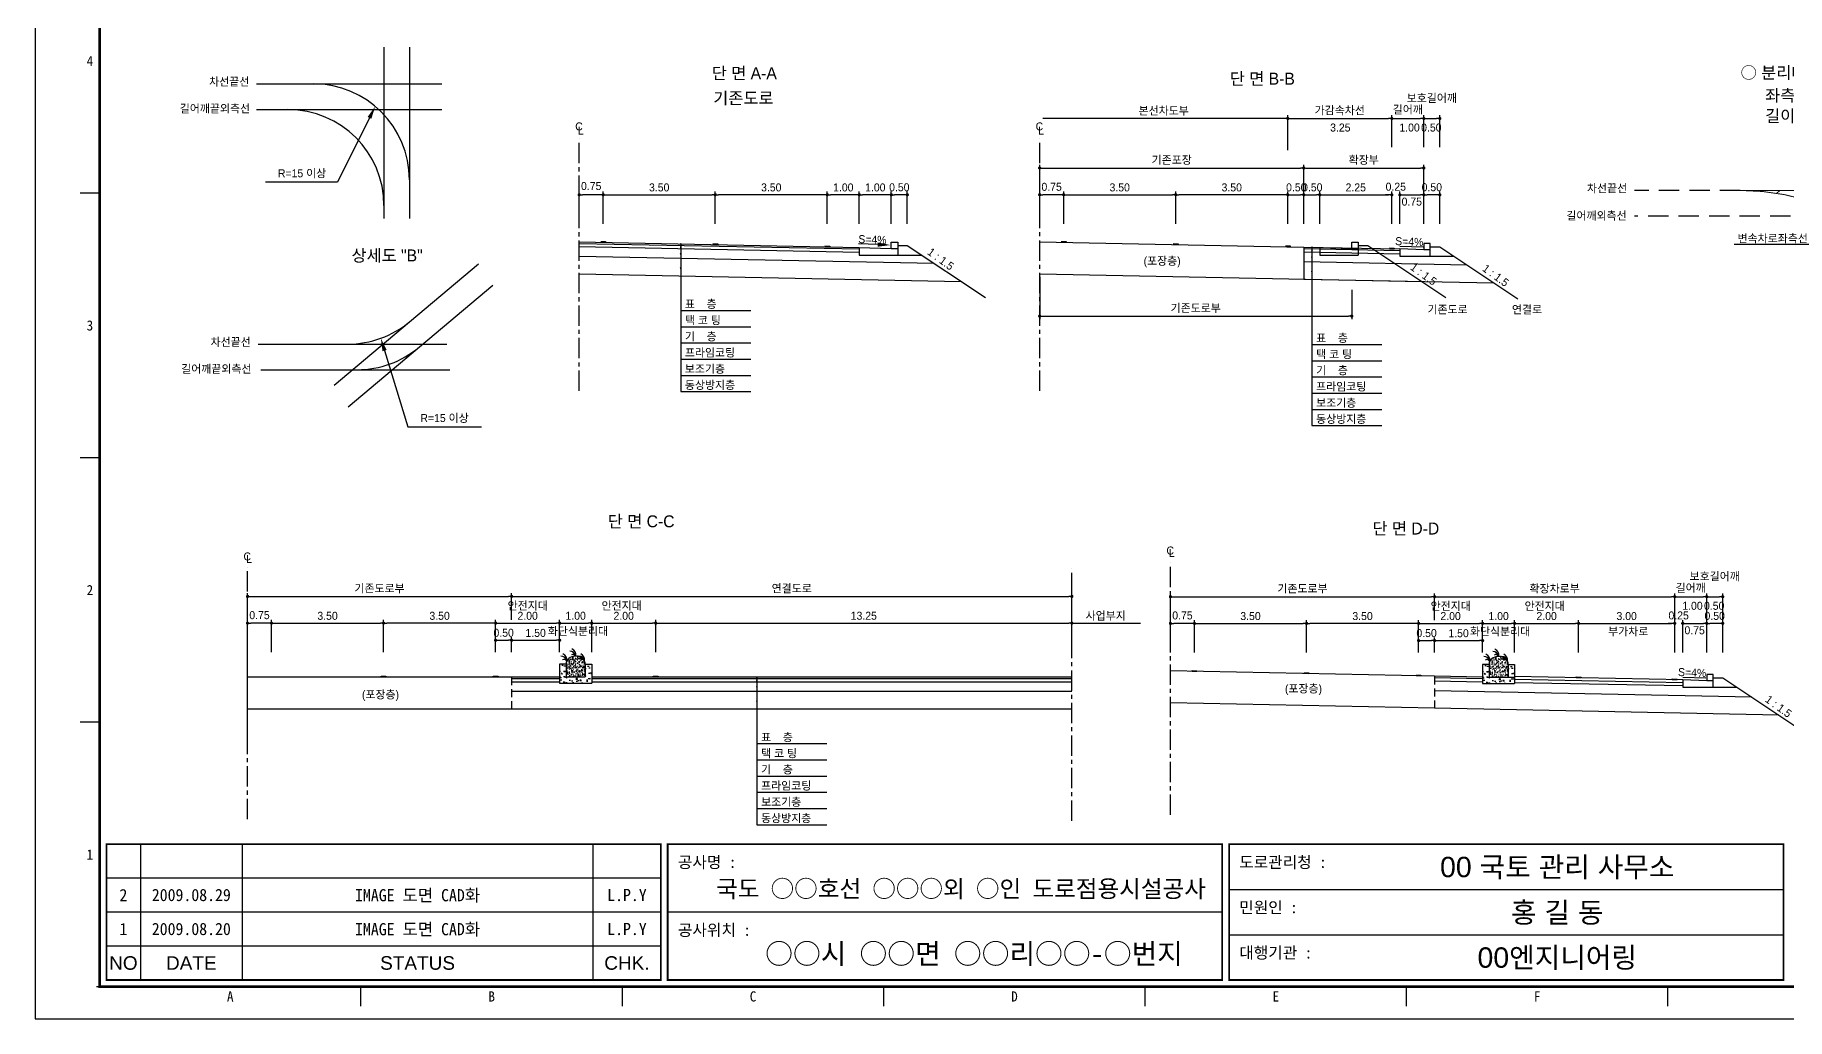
# Model space of a CAD drawing. Header units: millimetres. Extents: x 576 to 1000, y -19 to 281.
# Drawn here: x 576.3 to 849.9, y -18.5 to 135.3 of the extents above; entities that cross this region are included whole.
import ezdxf
from ezdxf.enums import TextEntityAlignment as Align

# ---------------------------------------------------------------- set-up
doc = ezdxf.new("R2010")
doc.units = ezdxf.units.MM
doc.linetypes.add('CENTER', pattern=[50.8, 31.75, -6.35, 6.35, -6.35])
doc.linetypes.add('HIDDEN', pattern=[9.525, 6.35, -3.175])
for name, color, linetype in [('CC-GSTR-0004', 4, 'Continuous'), ('CM-LANE-0030', 30, 'Continuous'), ('CZ-DIMT-0002', 7, 'Continuous'), ('CZ-EXST-0002', 1, 'Continuous'), ('CZ-LIN1-0007', 7, 'Continuous'), ('CZ-LIN2-0003', 3, 'Continuous'), ('CZ-LINE-0001', 7, 'Continuous'), ('CZ-TEXT-BOX0', 7, 'Continuous'), ('TITLE', 7, 'Continuous')]:
    doc.layers.add(name, color=color, linetype=linetype)
doc.styles.add('견고딕', font='arial.ttf')
doc.styles.add('돋움', font='')
doc.styles.add('돋음체', font='')
doc.styles.get('돋움').set_extended_font_data('Dotum')
doc.styles.get('돋음체').set_extended_font_data('DotumChe')

# ---------------------------------------------------------------- blocks, each defined once
blk = doc.blocks.new('_Dot')
at = {"color": 0, "linetype": 'ByBlock', "lineweight": -2}
blk.add_line((-0.5, 0), (-1, 0), dxfattribs=at)
at = {"color": 0, "linetype": 'ByBlock', "const_width": 0.5}
blk.add_lwpolyline([(-0.25, 0, 1), (0.25, 0, 1)], format="xyb", close=True, dxfattribs=at)

msp = doc.modelspace()

# ---------------------------------------------------------------- hatches: boundary and pattern name
at = {"layer": 'CM-LANE-0030'}
h = msp.add_hatch(dxfattribs=at)
h.set_pattern_fill('ANSI31', color=256, scale=2, style=0)
h.set_pattern_definition([(45, (-437.286, 567.075), (-4.490128, 4.490128), [])])
h.paths.add_polyline_path([(937.5, 100.97, -0.191871), (962.6, 110.97), (842.6, 110.97, -0.191871), (867.7, 100.97)])
h.paths.add_polyline_path([(864.42, 104.97, 0.002096), (864.16, 105.15, -0.732581), (864.74, 106.97), (940.47, 106.97, -0.732581), (941.04, 105.15, 0.002096), (940.79, 104.97)], flags=16)
at = {"layer": 'CZ-EXST-0002'}
h = msp.add_hatch(dxfattribs=at)
h.set_pattern_fill('AR-CONC', color=256, scale=0.01, style=0)
h.set_pattern_definition([(50, (-449.9032, 3517.794), (1.8218467, -0.15939086), [0.1905, -2.0955]), (355, (-449.9032, 3517.794), (-0.3524283, 1.9105664), [0.1524, -1.6764]), (100.451, (-449.7514, 3517.7808), (1.469425, 1.7511669), [0.1619, -1.7809]), (46.1842, (-449.9032, 3518.302), (2.7107904, -0.4204233), [0.28575, -3.14325]), (96.6356, (-449.6773, 3518.267), (2.3740423, 2.4742556), [0.24285, -2.67135]), (351.184, (-449.9032, 3518.302), (2.374046, 2.4742512), [0.2286, -2.5146]), (21, (-449.6492, 3518.175), (1.5161488, -1.0226552), [0.1905, -2.0955]), (326, (-449.6492, 3518.175), (0.6180203, 1.8418797), [0.1524, -1.6764]), (71.4514, (-449.5229, 3518.0898), (2.1341649, 0.8192286), [0.1619, -1.7809]), (37.5, (-449.9032, 3517.79404), (0.03088603, 0.84555039), [0, -1.65608, 0, -1.7018, 0, -1.68275]), (7.5, (-449.9032, 3517.794), (0.66819663, 1.00180575), [0, -0.97028, 0, -1.61798, 0, -0.64135]), (327.5, (-450.46965, 3517.79404), (1.35590595, -0.05728744), [0, -0.635, 0, -1.9812, 0, -2.6289]), (317.5, (-450.7236, 3517.794), (1.4812918, 0.2542649), [0, -0.8255, 0, -1.31572, 0, -1.8669])])
h.paths.add_polyline_path([(663.22, 33.95), (663.22, 36.95), (662.22, 36.95), (662.22, 34.95), (659.22, 34.95), (659.22, 36.95), (658.22, 36.95), (658.22, 33.95)])
h = msp.add_hatch(dxfattribs=at)
h.set_pattern_fill('AR-SAND', color=256, scale=0.01, style=0)
h.set_pattern_definition([(37.5, (-449.90323, 3517.79404), (-0.016000313, 0.489413237), [0, -0.38608, 0, -0.4318, 0, -0.41275]), (7.5, (-449.9032, 3517.79404), (0.44952328, 0.7168251), [0, -0.20828, 0, -0.34798, 0, -0.13335]), (327.5, (-450.21565, 3517.79404), (0.79099237, 0.001437185), [0, -0.127, 0, -0.4572, 0, -0.5969]), (317.5, (-450.21565, 3517.79404), (0.76355645, 0.22292932), [0, -0.0635, 0, -0.29972, 0, -0.3429])])
edge = h.paths.add_edge_path()
edge.add_ellipse((660.72, 36.95), major_axis=(-1.5, 0), ratio=0.829212, start_angle=180, end_angle=360)
edge.add_line((659.22, 36.95), (659.22, 34.95))
edge.add_line((659.22, 34.95), (662.22, 34.95))
edge.add_line((662.22, 34.95), (662.22, 36.95))
h = msp.add_hatch(dxfattribs=at)
h.set_pattern_fill('AR-CONC', color=256, scale=0.01, style=0)
h.set_pattern_definition([(50, (-305.7485, 3517.7487), (1.8218467, -0.15939086), [0.1905, -2.0955]), (355, (-305.7485, 3517.7487), (-0.3524283, 1.9105664), [0.1524, -1.6764]), (100.451, (-305.5967, 3517.7354), (1.469425, 1.7511669), [0.1619, -1.7809]), (46.1842, (-305.7485, 3518.2567), (2.7107904, -0.4204233), [0.28575, -3.14325]), (96.6356, (-305.5226, 3518.2217), (2.3740423, 2.4742556), [0.24285, -2.67135]), (351.184, (-305.7485, 3518.2567), (2.374046, 2.4742512), [0.2286, -2.5146]), (21, (-305.4945, 3518.1297), (1.5161488, -1.0226552), [0.1905, -2.0955]), (326, (-305.4945, 3518.1297), (0.6180203, 1.8418797), [0.1524, -1.6764]), (71.4514, (-305.3682, 3518.0445), (2.1341649, 0.8192286), [0.1619, -1.7809]), (37.5, (-305.74854, 3517.7487), (0.03088603, 0.84555039), [0, -1.65608, 0, -1.7018, 0, -1.68275]), (7.5, (-305.7485, 3517.7487), (0.66819663, 1.00180575), [0, -0.97028, 0, -1.61798, 0, -0.64135]), (327.5, (-306.31496, 3517.7487), (1.35590595, -0.05728744), [0, -0.635, 0, -1.9812, 0, -2.6289]), (317.5, (-306.569, 3517.7487), (1.4812918, 0.2542649), [0, -0.8255, 0, -1.31572, 0, -1.8669])])
h.paths.add_polyline_path([(807.37, 33.9), (807.37, 36.9), (806.37, 36.9), (806.37, 34.9), (803.37, 34.9), (803.37, 36.9), (802.37, 36.9), (802.37, 33.9)])
h = msp.add_hatch(dxfattribs=at)
h.set_pattern_fill('AR-SAND', color=256, scale=0.01, style=0)
h.set_pattern_definition([(37.5, (-305.74854, 3517.7487), (-0.016000313, 0.489413237), [0, -0.38608, 0, -0.4318, 0, -0.41275]), (7.5, (-305.74854, 3517.7487), (0.44952328, 0.7168251), [0, -0.20828, 0, -0.34798, 0, -0.13335]), (327.5, (-306.06096, 3517.7487), (0.79099237, 0.001437185), [0, -0.127, 0, -0.4572, 0, -0.5969]), (317.5, (-306.06096, 3517.7487), (0.76355645, 0.22292932), [0, -0.0635, 0, -0.29972, 0, -0.3429])])
edge = h.paths.add_edge_path()
edge.add_ellipse((804.87, 36.9), major_axis=(-1.5, 0), ratio=0.829212, start_angle=180, end_angle=360)
edge.add_line((803.37, 36.9), (803.37, 34.9))
edge.add_line((803.37, 34.9), (806.37, 34.9))
edge.add_line((806.37, 34.9), (806.37, 36.9))
at = {"layer": 'CZ-LIN1-0007'}
for points in [[(682.9, 102.51), (682.9, 102.63), (682.15, 102.65), (682.15, 102.52)], [(700.4, 102.16), (700.4, 102.28), (699.65, 102.3), (699.65, 102.17)], [(737.31, 102.86), (737.31, 102.99), (736.56, 103), (736.56, 102.88)], [(754.81, 102.51), (754.81, 102.64), (754.06, 102.65), (754.06, 102.53)], [(772.31, 102.16), (772.31, 102.29), (771.56, 102.3), (771.56, 102.18)], [(788.56, 101.84), (788.56, 101.96), (787.81, 101.98), (787.81, 101.85)], [(757.74, 35.8), (757.74, 35.92), (756.99, 35.94), (756.99, 35.81)], [(775.24, 35.45), (775.24, 35.57), (774.49, 35.59), (774.49, 35.46)], [(631.09, 34.95), (631.09, 35.07), (630.34, 35.07), (630.34, 34.95)], [(648.59, 34.95), (648.59, 35.07), (647.84, 35.07), (647.84, 34.95)], [(673.59, 34.95), (673.59, 35.07), (672.84, 35.07), (672.84, 34.95)], [(792.74, 35.1), (792.74, 35.22), (791.99, 35.24), (791.99, 35.11)], [(817.74, 34.8), (817.75, 34.92), (817, 34.94), (816.99, 34.81)], [(832.74, 34.5), (832.75, 34.62), (832, 34.64), (831.99, 34.51)]]:
    msp.add_hatch(color=256, dxfattribs=at).paths.add_polyline_path(points)
at = {"layer": 'CZ-LIN2-0003'}
msp.add_hatch(color=256, dxfattribs=at).paths.add_polyline_path([(665.4, 102.86), (665.4, 102.98), (664.65, 103), (664.65, 102.87)])

# ---------------------------------------------------------------- linework, layer by layer
at = {"color": 0, "linetype": 'ByBlock', "lineweight": -2}
msp.add_line((771.69, 122.21), (771.44, 122.21), dxfattribs=at)
at = {"color": 0, "linetype": 'ByBlock', "const_width": 0.25}
msp.add_lwpolyline([(771.81, 122.21, 1), (772.06, 122.21, 1)], format="xyb", close=True, dxfattribs=at)
at = {"layer": 'CC-GSTR-0004'}
for p, q in [((705.02, 102.07), (710.02, 101.87)), ((705.02, 102.07), (705.02, 100.87)), ((710.02, 102.87), (711.02, 102.87)), ((710.02, 101.87), (710.02, 102.87)), ((710.02, 101.87), (711.02, 101.87)), ((711.02, 102.87), (711.02, 100.87)), ((705.02, 100.87), (711.02, 100.87))]:
    msp.add_line(p, q, dxfattribs=at)
for points in [[(794.19, 101.67), (793.19, 101.67), (789.44, 101.82), (789.44, 100.67), (794.19, 100.67), (794.19, 102.67), (793.19, 102.67), (793.19, 101.67)], [(838.37, 34.33), (837.37, 34.33), (833.62, 34.48), (833.62, 33.33), (838.37, 33.33), (838.37, 35.33), (837.37, 35.33), (837.37, 34.33)]]:
    msp.add_lwpolyline(points, dxfattribs=at)
at = {"layer": 'CM-LANE-0030', "const_width": 0.15}
msp.add_lwpolyline([(842.6, 110.97), (962.6, 110.97, 0.191871), (937.5, 100.97), (867.7, 100.97, 0.191871)], format="xyb", close=True, dxfattribs=at)
at = {"layer": 'CZ-EXST-0002'}
for p, q in [((630.78, 133.36), (630.78, 106.58)), ((634.76, 133.36), (634.76, 106.58)), ((610.88, 127.63), (639.83, 127.63)), ((610.88, 123.61), (639.83, 123.61)), ((733.19, 102.94), (776.94, 102.07)), ((776.94, 102.07), (776.94, 100.87)), ((776.94, 102.07), (781.94, 101.87)), ((781.94, 101.87), (781.94, 102.87)), ((781.94, 102.87), (782.94, 102.87)), ((781.94, 101.87), (782.94, 101.87)), ((782.94, 102.87), (782.94, 100.87)), ((782.94, 102.37), (784.44, 102.37)), ((784.44, 102.37), (796.64, 94.23)), ((622.99, 80.52), (645.54, 99.51)), ((776.94, 100.87), (782.94, 100.87)), ((625.2, 77.15), (647.8, 96.18)), ((733.19, 97.94), (792.86, 96.75)), ((611.11, 86.95), (640.59, 86.95)), ((611.53, 82.95), (641.07, 82.95)), ((794.87, 35.05), (753.62, 35.88)), ((609.47, 34.95), (650.72, 34.95)), ((794.87, 30.05), (753.62, 30.88)), ((609.47, 29.95), (650.72, 29.95))]:
    msp.add_line(p, q, dxfattribs=at)
at = {"layer": 'CZ-LIN1-0007'}
for p, q in [((682.15, 102.65), (682.9, 102.63)), ((682.15, 102.52), (682.9, 102.51)), ((682.9, 102.63), (682.9, 102.51)), ((699.65, 102.3), (700.4, 102.28)), ((699.65, 102.17), (700.4, 102.16)), ((700.4, 102.28), (700.4, 102.16)), ((736.56, 103), (737.31, 102.99)), ((736.56, 102.88), (737.31, 102.86)), ((737.31, 102.99), (737.31, 102.86)), ((754.06, 102.65), (754.81, 102.64)), ((754.06, 102.53), (754.81, 102.51)), ((754.81, 102.64), (754.81, 102.51)), ((771.56, 102.3), (772.31, 102.29)), ((771.56, 102.18), (772.31, 102.16)), ((772.31, 102.29), (772.31, 102.16)), ((787.81, 101.98), (788.56, 101.96)), ((787.81, 101.85), (788.56, 101.84)), ((788.56, 101.96), (788.56, 101.84)), ((756.99, 35.81), (756.99, 35.94)), ((756.99, 35.94), (757.74, 35.92)), ((757.74, 35.8), (756.99, 35.81)), ((757.74, 35.92), (757.74, 35.8)), ((774.49, 35.59), (775.24, 35.57)), ((774.49, 35.46), (774.49, 35.59)), ((630.34, 35.07), (631.09, 35.07)), ((630.34, 34.95), (630.34, 35.07)), ((631.09, 34.95), (630.34, 34.95)), ((631.09, 35.07), (631.09, 34.95)), ((647.84, 35.07), (648.59, 35.07)), ((647.84, 34.95), (647.84, 35.07)), ((648.59, 34.95), (647.84, 34.95)), ((648.59, 35.07), (648.59, 34.95)), ((672.84, 34.95), (672.84, 35.07)), ((672.84, 35.07), (673.59, 35.07)), ((673.59, 34.95), (672.84, 34.95)), ((673.59, 35.07), (673.59, 34.95)), ((775.24, 35.45), (774.49, 35.46)), ((775.24, 35.57), (775.24, 35.45)), ((791.99, 35.11), (791.99, 35.24)), ((791.99, 35.24), (792.74, 35.22)), ((792.74, 35.1), (791.99, 35.11)), ((792.74, 35.22), (792.74, 35.1)), ((816.99, 34.81), (817, 34.94)), ((816.99, 34.94), (817.74, 34.92)), ((817.74, 34.8), (816.99, 34.81)), ((817.75, 34.92), (817.74, 34.8)), ((831.99, 34.64), (832.74, 34.62)), ((831.99, 34.51), (832, 34.64)), ((832.74, 34.5), (831.99, 34.51)), ((832.75, 34.62), (832.74, 34.5))]:
    msp.add_line(p, q, dxfattribs=at)
at = {"layer": 'CZ-LIN2-0003'}
for p, q in [((661.27, 102.94), (705.02, 102.07)), ((661.27, 102.69), (705.02, 101.82)), ((661.27, 102.19), (705.02, 101.32)), ((664.65, 103), (665.4, 102.98)), ((664.65, 102.87), (665.4, 102.86)), ((665.4, 102.98), (665.4, 102.86)), ((711.02, 102.37), (712.52, 102.37)), ((712.52, 102.37), (724.73, 94.23)), ((774.44, 102.12), (774.44, 97.12)), ((774.44, 102.12), (789.44, 101.82)), ((774.44, 101.87), (789.44, 101.57)), ((774.44, 101.37), (789.44, 101.07)), ((794.19, 102.17), (795.69, 102.17)), ((795.69, 102.17), (807.89, 94.03)), ((661.27, 100.69), (716.7, 99.58)), ((711.02, 100.87), (714.77, 100.87)), ((774.44, 99.87), (799.9, 99.36)), ((794.19, 100.67), (797.94, 100.67)), ((661.27, 97.94), (720.95, 96.75)), ((774.44, 97.12), (804.15, 96.53)), ((659.22, 36.95), (658.22, 36.95)), ((658.22, 36.95), (658.22, 33.95)), ((659.22, 36.95), (659.22, 34.95)), ((662.22, 36.95), (663.22, 36.95)), ((662.22, 36.95), (662.22, 34.95)), ((663.22, 36.95), (663.22, 33.95)), ((803.37, 36.9), (802.37, 36.9)), ((802.37, 36.9), (802.37, 33.9)), ((803.37, 36.9), (803.37, 34.9)), ((806.37, 36.9), (807.37, 36.9)), ((806.37, 36.9), (806.37, 34.9)), ((807.37, 36.9), (807.37, 33.9)), ((650.72, 34.95), (658.22, 34.95)), ((650.72, 34.7), (658.22, 34.7)), ((650.72, 34.2), (658.22, 34.2)), ((658.22, 33.95), (663.22, 33.95)), ((659.22, 34.95), (662.22, 34.95)), ((663.22, 34.95), (738.22, 34.95)), ((663.22, 34.7), (738.22, 34.7)), ((663.22, 34.2), (738.22, 34.2)), ((802.37, 34.9), (794.87, 35.05)), ((802.37, 34.65), (794.87, 34.8)), ((802.37, 34.15), (794.87, 34.3)), ((802.37, 33.9), (807.37, 33.9)), ((803.37, 34.9), (806.37, 34.9)), ((806.37, 34.9), (807.37, 34.9)), ((833.62, 34.48), (807.37, 35)), ((833.62, 34.03), (807.37, 34.55)), ((833.62, 33.53), (807.37, 34.05)), ((838.37, 34.83), (839.87, 34.83)), ((838.37, 33.33), (842.12, 33.33)), ((839.87, 34.83), (852.07, 26.69)), ((650.72, 32.7), (738.22, 32.7)), ((844.4, 31.81), (794.87, 32.8)), ((650.72, 29.95), (738.22, 29.95)), ((848.65, 28.98), (794.87, 30.05))]:
    msp.add_line(p, q, dxfattribs=at)
for centre, radius, start, end in [((619.76, 112.63), 15, 0, 90), ((615.78, 108.61), 15, 0, 90), ((625.14, 101.95), 15, 270, 310.097), ((626.6, 97.95), 15, 270, 310.097), ((658.34, 37.63), 1, 347.1802, 67.3267), ((659.84, 38.07), 0.88, 7.8639, 92.7752), ((660.3, 38.04), 0.44, 19.771, 124.0366), ((659.74, 38.41), 1, 347.1802, 67.3267), ((661.13, 37.63), 1, 347.1802, 67.3267), ((802.5, 37.59), 1, 347.1802, 67.3267), ((804, 38.03), 0.88, 7.8639, 92.7752), ((804.46, 38), 0.44, 19.771, 124.0366), ((803.89, 38.37), 1, 347.1802, 67.3267), ((805.28, 37.59), 1, 347.1802, 67.3267), ((658.45, 37.29), 0.88, 7.8639, 92.7752), ((658.91, 37.26), 0.44, 19.771, 124.0366), ((661.24, 37.29), 0.88, 7.8639, 92.7752), ((661.7, 37.26), 0.44, 19.771, 124.0366), ((802.6, 37.24), 0.88, 7.8639, 92.7752), ((803.06, 37.21), 0.44, 19.771, 124.0366), ((805.39, 37.24), 0.88, 7.8639, 92.7752), ((805.85, 37.21), 0.44, 19.771, 124.0366)]:
    msp.add_arc(centre, radius, start, end, dxfattribs=at)
for centre in [(660.72, 36.95), (804.87, 36.9)]:
    msp.add_ellipse(centre, major_axis=(-1.5, 0), ratio=0.829212, start_param=3.141593, end_param=6.283185, dxfattribs=at)
at = {"layer": 'CZ-LINE-0001'}
for p, q in [((771.44, 122.21), (733.69, 122.21)), ((771.94, 117.24), (771.94, 122.71)), ((771.94, 117.74), (771.94, 122.71)), ((772.44, 122.21), (787.69, 122.21)), ((788.19, 117.74), (788.19, 122.71)), ((788.19, 117.74), (788.19, 122.71)), ((788.69, 122.21), (792.69, 122.21)), ((793.19, 117.74), (793.19, 122.71)), ((793.19, 117.74), (793.19, 122.71)), ((793.69, 122.21), (795.19, 122.21)), ((795.69, 117.74), (795.69, 122.71)), ((733.19, 110.79), (733.19, 114.97)), ((774.44, 110.79), (774.44, 114.97)), ((774.44, 110.79), (774.44, 114.97)), ((793.19, 110.79), (793.19, 114.97)), ((733.69, 114.47), (773.94, 114.47)), ((774.94, 114.47), (792.69, 114.47)), ((661.27, 105.74), (661.27, 110.79)), ((664.52, 110.29), (661.77, 110.29)), ((665.02, 105.74), (665.02, 110.79)), ((665.02, 105.74), (665.02, 110.79)), ((665.52, 110.29), (682.02, 110.29)), ((682.52, 105.74), (682.52, 110.79)), ((682.52, 105.74), (682.52, 110.79)), ((699.52, 110.29), (683.02, 110.29)), ((700.02, 105.74), (700.02, 110.79)), ((700.02, 105.74), (700.02, 110.79)), ((704.52, 110.29), (700.52, 110.29)), ((705.02, 105.74), (705.02, 110.79)), ((705.02, 105.74), (705.02, 110.79)), ((709.52, 110.29), (705.52, 110.29)), ((710.02, 108.18), (710.02, 110.79)), ((710.02, 105.74), (710.02, 110.79)), ((712.02, 110.29), (710.52, 110.29)), ((712.52, 105.74), (712.52, 110.79)), ((733.19, 105.74), (733.19, 110.79)), ((736.44, 110.29), (733.69, 110.29)), ((736.94, 105.74), (736.94, 110.79)), ((736.94, 105.74), (736.94, 110.79)), ((737.44, 110.29), (753.94, 110.29)), ((754.44, 105.74), (754.44, 110.79)), ((754.44, 105.74), (754.44, 110.79)), ((771.44, 110.29), (754.94, 110.29)), ((771.94, 105.74), (771.94, 110.79)), ((771.94, 105.74), (771.94, 110.79)), ((772.44, 110.29), (773.94, 110.29)), ((774.44, 105.74), (774.44, 110.79)), ((774.44, 105.74), (774.44, 110.79)), ((774.94, 110.29), (776.44, 110.29)), ((776.94, 105.74), (776.94, 110.79)), ((776.94, 105.74), (776.94, 110.79)), ((777.44, 110.29), (787.69, 110.29)), ((787.69, 110.29), (787.19, 110.29)), ((788.19, 105.74), (788.19, 110.79)), ((788.19, 105.74), (788.19, 110.79)), ((789.44, 105.74), (789.44, 110.79)), ((789.44, 105.74), (789.44, 110.79)), ((789.94, 110.29), (792.69, 110.29)), ((789.94, 110.29), (790.44, 110.29)), ((793.19, 108.18), (793.19, 110.79)), ((793.19, 105.74), (793.19, 110.79)), ((795.19, 110.29), (793.69, 110.29)), ((795.69, 105.74), (795.69, 110.79)), ((677.13, 102.62), (677.13, 79.54)), ((775.72, 102.1), (775.72, 74.23)), ((733.19, 97.44), (733.19, 90.83)), ((781.94, 95.44), (781.94, 90.83)), ((677.13, 92.2), (688.06, 92.2)), ((733.69, 91.33), (781.44, 91.33)), ((677.13, 89.67), (688.06, 89.67)), ((677.13, 87.14), (688.06, 87.14)), ((775.72, 86.89), (786.65, 86.89)), ((677.13, 84.6), (688.06, 84.6)), ((775.72, 84.36), (786.65, 84.36)), ((677.13, 82.07), (688.06, 82.07)), ((677.13, 79.54), (688.06, 79.54)), ((775.72, 81.83), (786.65, 81.83)), ((775.72, 79.3), (786.65, 79.3)), ((775.72, 76.76), (786.65, 76.76)), ((775.72, 74.23), (786.65, 74.23)), ((609.47, 43.85), (609.47, 48.03)), ((609.97, 47.53), (650.22, 47.53)), ((650.72, 43.85), (650.72, 48.03)), ((650.72, 43.85), (650.72, 48.03)), ((651.22, 47.53), (737.72, 47.53)), ((738.22, 43.85), (738.22, 48.03)), ((753.62, 43.81), (753.62, 47.98)), ((754.12, 47.48), (794.37, 47.48)), ((794.87, 43.81), (794.87, 47.98)), ((794.87, 43.81), (794.87, 47.98)), ((795.37, 47.48), (831.87, 47.48)), ((832.37, 43.81), (832.37, 47.98)), ((832.37, 43.01), (832.37, 47.98)), ((832.87, 47.48), (836.87, 47.48)), ((837.37, 43.01), (837.37, 47.98)), ((837.37, 43.01), (837.37, 47.98)), ((837.87, 47.48), (839.37, 47.48)), ((839.87, 43.01), (839.87, 47.98)), ((609.47, 23.77), (609.47, 44.18)), ((609.47, 38.8), (609.47, 43.85)), ((613.22, 38.8), (613.22, 43.85)), ((613.22, 38.8), (613.22, 43.85)), ((630.72, 38.8), (630.72, 43.85)), ((630.72, 38.8), (630.72, 43.85)), ((648.22, 38.8), (648.22, 43.85)), ((648.22, 38.8), (648.22, 43.85)), ((658.22, 38.8), (658.22, 43.85)), ((658.22, 38.8), (658.22, 43.85)), ((663.22, 38.8), (663.22, 43.85)), ((663.22, 38.8), (663.22, 43.85)), ((673.22, 38.8), (673.22, 43.85)), ((673.22, 38.8), (673.22, 43.85)), ((738.22, 38.8), (738.22, 43.85)), ((753.62, 38.76), (753.62, 43.81)), ((757.37, 38.76), (757.37, 43.81)), ((757.37, 38.76), (757.37, 43.81)), ((774.87, 38.76), (774.87, 43.81)), ((774.87, 38.76), (774.87, 43.81)), ((792.37, 38.76), (792.37, 43.81)), ((792.37, 38.76), (792.37, 43.81)), ((802.37, 38.76), (802.37, 43.81)), ((802.37, 38.76), (802.37, 43.81)), ((807.37, 38.76), (807.37, 43.81)), ((807.37, 38.76), (807.37, 43.81)), ((817.37, 38.76), (817.37, 43.81)), ((817.37, 38.76), (817.37, 43.81)), ((832.37, 38.76), (832.37, 43.81)), ((832.37, 38.76), (832.37, 43.81)), ((833.62, 38.76), (833.62, 43.81)), ((833.62, 38.76), (833.62, 43.81)), ((837.37, 41.2), (837.37, 43.81)), ((837.37, 38.76), (837.37, 43.81)), ((839.87, 38.76), (839.87, 43.81)), ((612.72, 43.35), (609.97, 43.35)), ((613.72, 43.35), (630.22, 43.35)), ((647.72, 43.35), (631.22, 43.35)), ((648.22, 38.8), (648.22, 41.18)), ((648.72, 43.35), (657.72, 43.35)), ((650.72, 38.8), (650.72, 41.18)), ((650.72, 38.8), (650.72, 41.18)), ((658.22, 38.8), (658.22, 41.18)), ((658.72, 43.35), (662.72, 43.35)), ((663.72, 43.35), (672.72, 43.35)), ((673.72, 43.35), (737.72, 43.35)), ((738.22, 43.35), (748.93, 43.35)), ((756.87, 43.31), (754.12, 43.31)), ((757.87, 43.31), (774.37, 43.31)), ((791.87, 43.31), (775.37, 43.31)), ((792.37, 38.76), (792.37, 41.13)), ((792.87, 43.31), (801.87, 43.31)), ((794.87, 38.76), (794.87, 41.13)), ((794.87, 38.76), (794.87, 41.13)), ((802.37, 38.76), (802.37, 41.13)), ((802.87, 43.31), (806.87, 43.31)), ((807.87, 43.31), (816.87, 43.31)), ((817.87, 43.31), (831.87, 43.31)), ((831.87, 43.31), (831.37, 43.31)), ((834.12, 43.31), (836.87, 43.31)), ((834.12, 43.31), (834.62, 43.31)), ((839.37, 43.31), (837.87, 43.31)), ((648.72, 40.68), (650.22, 40.68)), ((651.22, 40.68), (657.72, 40.68)), ((792.87, 40.63), (794.37, 40.63)), ((795.37, 40.63), (801.87, 40.63)), ((689.03, 34.95), (689.03, 11.86)), ((689.03, 24.52), (699.97, 24.52)), ((689.03, 21.99), (699.97, 21.99)), ((689.03, 19.46), (699.97, 19.46)), ((689.03, 16.93), (699.97, 16.93)), ((689.03, 14.4), (699.97, 14.4)), ((689.03, 11.86), (699.97, 11.86))]:
    msp.add_line(p, q, dxfattribs=at)
at = {"layer": 'CZ-LINE-0001', "linetype": 'CENTER', "ltscale": 0.1}
for p, q in [((661.27, 79.66), (661.27, 119.04)), ((733.19, 79.67), (733.19, 119.05)), ((609.47, 12.73), (609.47, 52.11)), ((753.62, 13.41), (753.62, 52.79)), ((738.22, 12.48), (738.22, 51.86))]:
    msp.add_line(p, q, dxfattribs=at)
at = {"layer": 'CZ-LINE-0001', "linetype": 'HIDDEN', "ltscale": 0.5}
for p, q in [((842.6, 110.97), (826.08, 110.97)), ((864.74, 106.97), (826.08, 106.97))]:
    msp.add_line(p, q, dxfattribs=at)
at = {"layer": 'CZ-LINE-0001', "linetype": 'HIDDEN', "ltscale": 0.2}
for p, q in [((650.72, 34.95), (650.72, 29.95)), ((794.87, 35.05), (794.87, 30.05))]:
    msp.add_line(p, q, dxfattribs=at)
at = {"layer": 'CZ-LINE-0001'}
for points in [[(628.52, 122.3), (623.51, 112.28), (612.27, 112.28)], [(854.94, 106.71), (853.89, 102.53), (841.66, 102.53)], [(707.9, 102.51), (704.9, 102.63)], [(793.08, 102.08), (789.44, 102.23)], [(630.87, 85.94), (634.52, 74.05), (646.02, 74.05)], [(837.26, 34.74), (833.62, 34.88)]]:
    msp.add_lwpolyline(points, dxfattribs=at)
at = {"layer": 'CZ-LINE-0001', "linetype": 'ByBlock'}
for centre, start, end in [((677.13, 102.56), 0, 180), ((677.13, 102.56), 0, 180), ((677.13, 102.56), 180, 0), ((677.13, 102.56), 180, 0), ((677.13, 102.36), 0, 180), ((677.13, 102.36), 0, 180), ((677.13, 102.36), 180, 0), ((677.13, 102.36), 180, 0), ((677.13, 102.12), 0, 180), ((677.13, 102.12), 0, 180), ((677.13, 102.12), 180, 0), ((677.13, 102.12), 180, 0), ((677.12, 101.87), 0, 180), ((677.12, 101.87), 0, 180), ((677.12, 101.87), 180, 0), ((677.12, 101.87), 180, 0), ((775.71, 101.35), 0, 180), ((775.71, 101.35), 0, 180), ((775.71, 101.35), 180, 0), ((775.71, 101.35), 180, 0), ((775.72, 102.04), 0, 180), ((775.72, 102.04), 0, 180), ((775.72, 102.04), 180, 0), ((775.72, 102.04), 180, 0), ((775.72, 101.83), 0, 180), ((775.72, 101.83), 0, 180), ((775.72, 101.83), 180, 0), ((775.72, 101.83), 180, 0), ((775.72, 101.6), 0, 180), ((775.72, 101.6), 0, 180), ((775.72, 101.6), 180, 0), ((775.72, 101.6), 180, 0), ((677.12, 101.08), 0, 180), ((677.12, 101.08), 0, 180), ((677.12, 101.08), 180, 0), ((677.12, 101.08), 180, 0), ((677.12, 98.84), 0, 180), ((677.12, 98.84), 0, 180), ((677.12, 98.84), 180, 0), ((677.12, 98.84), 180, 0), ((775.71, 100.55), 0, 180), ((775.71, 100.55), 0, 180), ((775.71, 100.55), 180, 0), ((775.71, 100.55), 180, 0), ((775.71, 98.31), 0, 180), ((775.71, 98.31), 0, 180), ((775.71, 98.31), 180, 0), ((775.71, 98.31), 180, 0), ((689.03, 34.2), 0, 180), ((689.03, 34.2), 0, 180), ((689.03, 34.2), 180, 0), ((689.03, 34.2), 180, 0), ((689.03, 33.4), 0, 180), ((689.03, 33.4), 0, 180), ((689.03, 33.4), 180, 0), ((689.03, 33.4), 180, 0), ((689.03, 34.89), 0, 180), ((689.03, 34.89), 0, 180), ((689.03, 34.89), 180, 0), ((689.03, 34.89), 180, 0), ((689.03, 34.69), 0, 180), ((689.03, 34.69), 0, 180), ((689.03, 34.69), 180, 0), ((689.03, 34.69), 180, 0), ((689.03, 34.45), 0, 180), ((689.03, 34.45), 0, 180), ((689.03, 34.45), 180, 0), ((689.03, 34.45), 180, 0), ((689.03, 31.17), 0, 180), ((689.03, 31.17), 0, 180), ((689.03, 31.17), 180, 0), ((689.03, 31.17), 180, 0)]:
    msp.add_arc(centre, 0.0625, start, end, dxfattribs=at)
at = {"layer": 'CZ-LINE-0001'}
for points in [[(628.22, 122.45), (629.41, 124.09), (628.81, 122.15)], [(707.91, 102.84), (709.9, 102.43), (707.88, 102.17)], [(630.55, 85.84), (630.29, 87.85), (631.19, 86.04)]]:
    msp.add_solid(points, dxfattribs=at)
at = {"layer": 'TITLE', "color": 7, "linetype": 'Continuous'}
for p, q in [((586.36, 110.52), (583.34, 110.52)), ((586.36, 69.19), (583.34, 69.19)), ((586.36, 27.86), (583.34, 27.86)), ((627.19, -16.49), (627.19, -13.47)), ((668.01, -16.49), (668.01, -13.47)), ((708.84, -16.49), (708.84, -13.47)), ((749.66, -16.49), (749.66, -13.47)), ((790.49, -16.49), (790.49, -13.47)), ((831.31, -16.49), (831.31, -13.47))]:
    msp.add_line(p, q, dxfattribs=at)
at = {"layer": 'TITLE', "ltscale": 150}
for p, q in [((592.73, 8.81), (592.73, -12.41)), ((608.64, 8.81), (608.64, -12.41)), ((663.42, 8.81), (663.42, -12.41)), ((674.03, 3.51), (587.42, 3.51)), ((762.77, 1.74), (849.38, 1.74)), ((674.03, -1.8), (587.42, -1.8)), ((761.7, -1.8), (675.09, -1.8)), ((762.77, -5.33), (849.38, -5.33)), ((674.03, -7.1), (587.42, -7.1))]:
    msp.add_line(p, q, dxfattribs=at)
at = {"layer": 'TITLE'}
msp.add_line((994.72, -13.47), (585.86, -13.47), dxfattribs=at)
msp.add_lwpolyline([(576.28, -18.5), (999.64, -18.5), (999.64, 280.87), (576.28, 280.87)], close=True, dxfattribs=at)
at = {"layer": 'TITLE', "linetype": 'Continuous', "const_width": 0.403}
msp.add_lwpolyline([(586.36, -13.47), (586.36, 275.83), (994.61, 275.83), (994.61, -13.47)], close=True, dxfattribs=at)
at = {"layer": 'TITLE', "ltscale": 150, "const_width": 0.265}
for points in [[(587.42, 8.81), (674.03, 8.81), (674.03, -12.41), (587.42, -12.41)], [(675.09, 8.81), (761.7, 8.81), (761.7, -12.41), (675.09, -12.41)], [(849.38, -12.41), (762.77, -12.41), (762.77, 8.81), (849.38, 8.81)]]:
    msp.add_lwpolyline(points, close=True, dxfattribs=at)

# ---------------------------------------------------------------- block references
at = {"layer": 'CZ-LINE-0001', "xscale": 0.5, "yscale": 0.5, "zscale": 0.5, "rotation": 180}
for p in [(771.94, 122.21), (788.19, 122.21), (793.19, 122.21), (733.19, 114.47), (774.44, 114.47), (661.27, 110.29), (665.02, 110.29), (682.52, 110.29), (700.02, 110.29), (705.02, 110.29), (710.02, 110.29), (733.19, 110.29), (736.94, 110.29), (754.44, 110.29), (771.94, 110.29), (774.44, 110.29), (776.94, 110.29), (789.44, 110.29), (789.44, 110.29), (793.19, 110.29), (733.19, 91.33), (609.47, 47.53), (650.72, 47.53), (753.62, 47.48), (794.87, 47.48), (832.37, 47.48), (837.37, 47.48), (609.47, 43.35), (613.22, 43.35), (630.72, 43.35), (648.22, 43.35), (658.22, 43.35), (663.22, 43.35), (673.22, 43.35), (753.62, 43.31), (757.37, 43.31), (774.87, 43.31), (792.37, 43.31), (802.37, 43.31), (807.37, 43.31), (817.37, 43.31), (833.62, 43.31), (833.62, 43.31), (837.37, 43.31), (648.22, 40.68), (650.72, 40.68), (792.37, 40.63), (794.87, 40.63)]:
    msp.add_blockref('_Dot', p, dxfattribs=at)
at = {"layer": 'CZ-LINE-0001', "xscale": 0.5, "yscale": 0.5, "zscale": 0.5}
for p in [(788.19, 122.21), (793.19, 122.21), (795.69, 122.21), (774.44, 114.47), (793.19, 114.47), (665.02, 110.29), (682.52, 110.29), (700.02, 110.29), (705.02, 110.29), (710.02, 110.29), (712.52, 110.29), (736.94, 110.29), (754.44, 110.29), (771.94, 110.29), (774.44, 110.29), (776.94, 110.29), (788.19, 110.29), (788.19, 110.29), (793.19, 110.29), (795.69, 110.29), (781.94, 91.33), (650.72, 47.53), (738.22, 47.53), (794.87, 47.48), (832.37, 47.48), (837.37, 47.48), (839.87, 47.48), (613.22, 43.35), (630.72, 43.35), (648.22, 43.35), (658.22, 43.35), (663.22, 43.35), (673.22, 43.35), (738.22, 43.35), (757.37, 43.31), (774.87, 43.31), (792.37, 43.31), (802.37, 43.31), (807.37, 43.31), (817.37, 43.31), (832.37, 43.31), (832.37, 43.31), (837.37, 43.31), (839.87, 43.31), (650.72, 40.68), (658.22, 40.68), (794.87, 40.63), (802.37, 40.63)]:
    msp.add_blockref('_Dot', p, dxfattribs=at)

# ---------------------------------------------------------------- texts
at = {"layer": 'CZ-DIMT-0002', "style": '돋움'}
for s, p in [('차선끝선', (606.61, 127.96)), ('길어깨끝외측선', (604.38, 123.76)), ('C', (661.24, 120.97)), ('L', (661.5, 120.31)), ('C', (733.15, 120.97)), ('L', (733.41, 120.32)), ('R=15 이상', (617.99, 113.64)), ('차선끝선', (821.81, 111.3)), ('차선끝선', (606.84, 87.28)), ('길어깨끝외측선', (604.6, 83.08)), ('R=15 이상', (640.24, 75.4)), ('C', (753.58, 54.7)), ('L', (753.84, 54.31)), ('C', (609.43, 53.77)), ('L', (609.69, 53.38))]:
    msp.add_text(s, height=1.25, dxfattribs=at).set_placement(p, align=Align.MIDDLE_CENTER)
for s, p in [('○ 분리대 설치길이는 접속되는 도로의 길어깨외측선과 변속차로의', (842.65, 129.37)), ('좌측선에서 0.5m만큼 평행 이동한 선이 교차하는 지점까지의', (846.5, 125.81)), ('길이중 R=0.5로 마감되는 부분까지로 한다.', (846.5, 122.61))]:
    msp.add_text(s, height=1.875, dxfattribs=at).set_placement(p, align=Align.MIDDLE_LEFT)
for s, p in [('3.25', (778.56, 120.17)), ('1.00', (789.37, 120.17)), ('0.50', (792.77, 120.17)), ('길어깨외측선', (815.46, 106.39)), ('변속차로좌측선', (842.19, 102.84)), ('(포장층)', (749.42, 99.33)), ('표    층', (677.78, 92.59)), ('기존도로', (793.76, 91.73)), ('연결로', (806.95, 91.73)), ('택 코 팅', (677.78, 90.06)), ('기    층', (677.78, 87.52)), ('표    층', (776.37, 87.28)), ('프라임코팅', (677.78, 84.99)), ('택 코 팅', (776.37, 84.75)), ('보조기층', (677.78, 82.46)), ('기    층', (776.37, 82.22)), ('동상방지층', (677.78, 79.93)), ('프라임코팅', (776.37, 79.69)), ('보조기층', (776.37, 77.15)), ('동상방지층', (776.37, 74.62)), ('안전지대', (650.09, 45.45)), ('안전지대', (664.76, 45.45)), ('안전지대', (794.25, 45.41)), ('안전지대', (808.92, 45.41)), ('1.00', (833.56, 45.44)), ('0.50', (836.95, 45.44)), ('사업부지', (740.37, 43.88)), ('화단식분리대', (656.37, 41.48)), ('화단식분리대', (800.39, 41.43)), ('부가차로', (821.98, 41.43)), ('(포장층)', (627.34, 31.57)), ('(포장층)', (771.5, 32.49)), ('표    층', (689.68, 24.91)), ('택 코 팅', (689.68, 22.38)), ('기    층', (689.68, 19.85)), ('프라임코팅', (689.68, 17.32)), ('보조기층', (689.68, 14.79)), ('동상방지층', (689.68, 12.25))]:
    msp.add_text(s, height=1.25, dxfattribs=at).set_placement(p)
for s, rotation, p in [('S=4%', 357.7094, (707.07, 103.29)), ('1 : 1.5', 323.8881, (717.74, 100.25)), ('S=4%', 357.7094, (790.92, 102.97)), ('1 : 1.5', 323.8881, (793.16, 97.88)), ('1 : 1.5', 323.8881, (804.41, 97.68)), ('S=4%', 357.7094, (835.1, 35.63)), ('1 : 1.5', 323.8881, (848.59, 30.34))]:
    msp.add_text(s, height=1.25, rotation=rotation, dxfattribs=at).set_placement(p, align=Align.MIDDLE_CENTER)
at = {"layer": 'CZ-DIMT-0002', "insert": (752.56, 123.35), "char_height": 1.25, "attachment_point": 5, "style": '돋움'}
msp.add_mtext('본선차도부', dxfattribs=at)
at = {"layer": 'CZ-LINE-0001', "char_height": 1.25, "attachment_point": 5, "style": '돋움'}
for s, insert in [('\\A1;보호길어깨', (794.44, 125.33)), ('\\A1;가감속차선', (780.06, 123.41)), ('\\A1;길어깨', (790.69, 123.53)), ('\\A1;기존포장', (753.81, 115.66)), ('\\A1;확장부', (783.81, 115.66)), ('\\A1;0.75', (663.15, 111.65)), ('\\A1;0.25', (788.81, 111.54)), ('\\A1;3.50', (673.77, 111.43)), ('\\A1;3.50', (691.27, 111.43)), ('\\A1;1.00', (702.52, 111.43)), ('\\A1;1.00', (707.52, 111.43)), ('\\A1;0.50', (711.27, 111.45)), ('\\A1;0.75', (735.06, 111.53)), ('\\A1;3.50', (745.69, 111.43)), ('\\A1;3.50', (763.19, 111.43)), ('\\A1;0.50', (773.27, 111.44)), ('\\A1;0.50', (775.77, 111.44)), ('\\A1;2.25', (782.56, 111.43)), ('\\A1;0.75', (791.31, 109.21)), ('\\A1;0.50', (794.44, 111.46)), ('\\A1;기존도로부', (757.56, 92.52)), ('\\A1;기존도로부', (630.09, 48.72)), ('\\A1;연결도로', (694.47, 48.72)), ('\\A1;기존도로부', (774.24, 48.68)), ('\\A1;확장차로{\\fGulimChe|b0|i0|c129|p32;부}', (813.62, 48.68)), ('\\A1;길어깨', (834.87, 48.8)), ('\\A1;보호길어깨', (838.62, 50.6)), ('\\A1;0.75', (611.34, 44.59)), ('\\A1;3.50', (621.97, 44.49)), ('\\A1;3.50', (639.47, 44.49)), ('\\A1;2.00', (653.22, 44.49)), ('\\A1;1.00', (660.72, 44.5)), ('\\A1;2.00', (668.22, 44.49)), ('\\A1;13.25', (705.72, 44.5)), ('\\A1;0.75', (755.49, 44.55)), ('\\A1;3.50', (766.12, 44.45)), ('\\A1;3.50', (783.62, 44.45)), ('\\A1;2.00', (797.37, 44.45)), ('\\A1;1.00', (804.87, 44.45)), ('\\A1;2.00', (812.37, 44.45)), ('\\A1;3.00', (824.87, 44.45)), ('\\A1;0.25', (832.99, 44.55)), ('\\A1;0.50', (838.62, 44.48)), ('\\A1;0.50', (649.47, 41.84)), ('\\A1;1.50', (654.47, 41.82)), ('\\A1;0.50', (793.62, 41.79)), ('\\A1;1.50', (798.62, 41.77)), ('\\A1;0.75', (835.49, 42.23))]:
    msp.add_mtext(s, dxfattribs=dict(at, insert=insert))
at = {"layer": 'CZ-TEXT-BOX0', "style": '돋움'}
for s, p in [('단 면 A-A', (687.06, 129.29)), ('단 면 B-B', (767.97, 128.43)), ('기존도로', (686.91, 125.39)), ('상세도 "B"', (631.27, 100.81)), ('단 면 C-C', (670.95, 59.26)), ('단 면 D-D', (790.38, 58.14))]:
    msp.add_text(s, height=1.875, dxfattribs=at).set_placement(p, align=Align.MIDDLE_CENTER)
at = {"layer": 'TITLE', "color": 3, "linetype": 'Continuous', "style": '돋음체'}
for s, p in [('4', (584.85, 131.19)), ('3', (584.85, 89.86)), ('2', (584.85, 48.53)), ('1', (584.85, 7.2)), ('A', (606.77, -14.98)), ('B', (647.6, -14.98)), ('C', (688.42, -14.98)), ('D', (729.25, -14.98)), ('E', (770.07, -14.98)), ('F', (810.9, -14.98))]:
    msp.add_text(s, height=1.59, dxfattribs=at).set_placement(p, align=Align.MIDDLE)
at = {"layer": 'TITLE', "style": '돋음체'}
for s, p in [('공사명 : ', (676.69, 5.1)), ('도로관리청 :', (764.36, 5.1)), ('민원인 :', (764.36, -1.97)), ('공사위치 :', (676.69, -5.51)), ('대행기관 :', (764.36, -9.05))]:
    msp.add_text(s, height=1.804, dxfattribs=at).set_placement(p)
at = {"layer": 'TITLE', "color": 7, "linetype": 'Continuous'}
for s, height, style, p in [('00 국토 관리 사무소', 3.1832, '견고딕', (814.03, 5.28)), ('국도 ○○호선 ○○○외 ○인 도로점용시설공사', 2.7, '돋음체', (720.9, 1.89)), ('홍 길 동', 3.183, '견고딕', (814.03, -1.8)), ('○○시 ○○면 ○○리○○-○번지', 3.1832, '돋음체', (722.93, -8.27)), ('00엔지니어링', 3.183, '견고딕', (814.03, -8.87))]:
    msp.add_text(s, height=height, dxfattribs=dict(at, style=style)).set_placement(p, align=Align.MIDDLE)
at = {"layer": 'TITLE', "color": 1, "linetype": 'Continuous', "style": '돋음체'}
msp.add_text('2', height=1.91, dxfattribs=at).set_placement((590.08, 0.86), align=Align.MIDDLE)
at = {"layer": 'TITLE', "linetype": 'Continuous'}
for s, height, style, p in [('2009.08.29', 1.91, '돋음체', (600.69, 0.86)), ('L.P.Y', 1.91, '돋음체', (668.73, 0.86)), ('1', 1.91, '돋음체', (590.08, -4.45)), ('2009.08.20', 1.91, '돋음체', (600.69, -4.45)), ('L.P.Y', 1.91, '돋음체', (668.73, -4.45)), ('NO', 2.122, '견고딕', (590.08, -9.75)), ('DATE', 2.122, '견고딕', (600.69, -9.75)), ('STATUS', 2.122, '견고딕', (636.03, -9.75)), ('CHK.', 2.122, '견고딕', (668.73, -9.75))]:
    msp.add_text(s, height=height, dxfattribs=dict(at, style=style)).set_placement(p, align=Align.MIDDLE)
at = {"layer": 'TITLE', "style": '돋음체'}
for p in [(636.03, 0.86), (636.03, -4.45)]:
    msp.add_text('IMAGE 도면 CAD화', height=1.9099, dxfattribs=at).set_placement(p, align=Align.MIDDLE)

doc.saveas('drawing.dxf')
